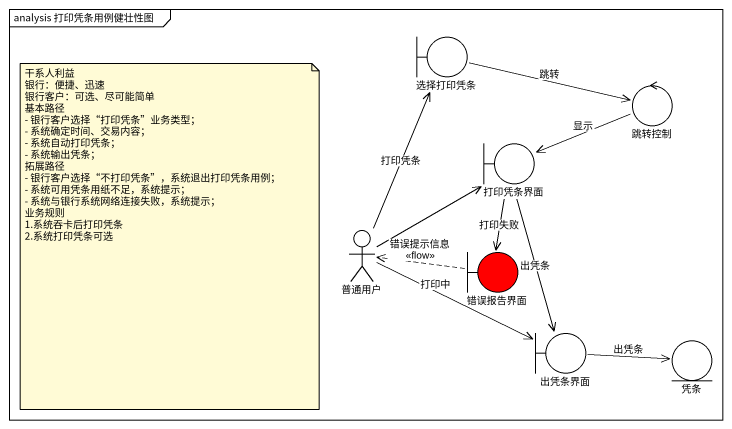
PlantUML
@startuml
mainframe analysis 打印凭条用例健壮性图
boundary 选择打印凭条
control 跳转控制
boundary 打印凭条界面
actor 普通用户
boundary 错误报告界面 #FF0000
boundary 出凭条界面
entity 凭条
选择打印凭条 -right-> 跳转控制 : 跳转
跳转控制 -left-> 打印凭条界面 : 显示
打印凭条界面 --> 错误报告界面 : 打印失败
打印凭条界面 --> 出凭条界面 : 出凭条
普通用户 -up-> 选择打印凭条 : 打印凭条
普通用户 -up-> 打印凭条界面
普通用户 -right-> 出凭条界面 : 打印中
错误报告界面 .left.> 普通用户 : 错误提示信息\n<<flow>>
出凭条界面 -right-> 凭条 : 出凭条
note as N1
  干系人利益
  银行：便捷、迅速
  银行客户：可选、尽可能简单
  基本路径
  - 银行客户选择“打印凭条”业务类型；
  - 系统确定时间、交易内容；
  - 系统自动打印凭条；
  - 系统输出凭条；
  拓展路径
  - 银行客户选择“不打印凭条”，系统退出打印凭条用例；
  - 系统可用凭条用纸不足，系统提示；
  - 系统与银行系统网络连接失败，系统提示；
  业务规则
  1.系统吞卡后打印凭条
  2.系统打印凭条可选
end note
@enduml
